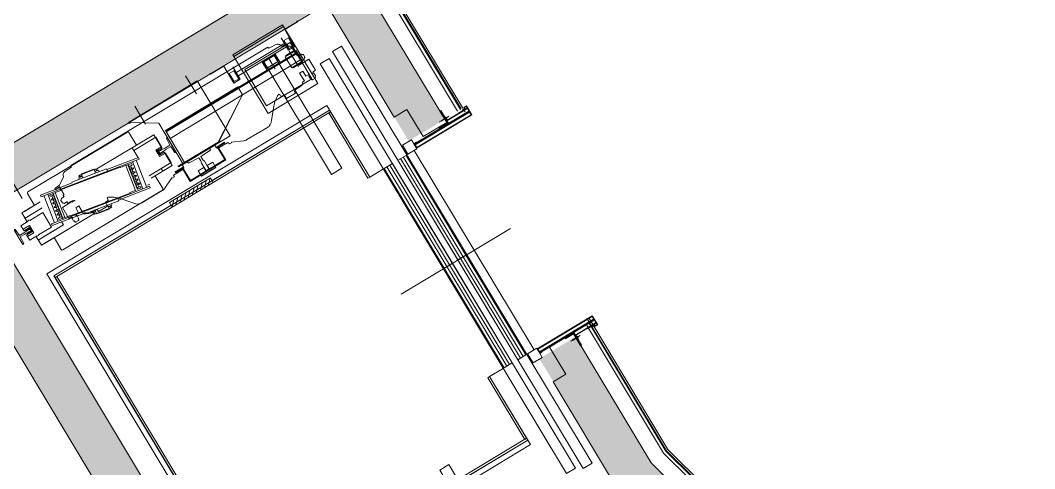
# Model space of a CAD drawing. Header units: centimetres. Extents: x 139057 to 200038, y 34824 to 80516.
# Drawn here: x 164799.2 to 165278.9, y 54831.3 to 55043.2 of the extents above; entities that cross this region are included whole.
import ezdxf

# ---------------------------------------------------------------- set-up
doc = ezdxf.new("R2010")
doc.units = ezdxf.units.CM
doc.header["$LTSCALE"] = 100
doc.linetypes.add('HIDDEN', pattern=[0.5, 0.25, -0.25])
doc.layers.get('0').update_dxf_attribs({"lineweight": 0})
for name, color, linetype, lineweight in [('410_STRUTTURE_001-AM_0', 7, 'Continuous', 0), ('437_RIVESTIMENTI_001-AM_0', 13, 'Continuous', 0), ('441_SERRAMENTI_001-AM_0', 1, 'Continuous', 0), ('448_RAMPE_SCALE_ASCENS_001-AM_0', 216, 'Continuous', 0)]:
    doc.layers.add(name, color=color, linetype=linetype, lineweight=lineweight)
doc.layers.add('_retini_strutture', color=7, linetype='Continuous')

# ---------------------------------------------------------------- blocks, each defined once
blk = doc.blocks.new('PitLadder')
at = {"ltscale": 0.25}
for p, q in [((0, 240), (5, 240)), ((5, 240), (5, 167)), ((5, 167), (98, 167)), ((92.5, 162), (47.5, 162)), ((47.5, 162), (47.5, 137)), ((92.5, 137), (92.5, 162)), ((98, 167), (98, 132)), ((98, 132), (29, 132)), ((47.5, 137), (92.5, 137)), ((60.5, -140), (60.5, 137)), ((79.5, -140), (79.5, 137)), ((98, -135), (29, -135)), ((47.5, -165), (47.5, -140)), ((47.5, -140), (92.5, -140)), ((92.5, -140), (92.5, -165)), ((98, -170), (98, -135)), ((5, -240), (5, -170)), ((5, -170), (98, -170)), ((92.5, -165), (47.5, -165)), ((0, -240), (5, -240))]:
    blk.add_line(p, q, dxfattribs=at)
blk = doc.blocks.new('AP1-2')
h = blk.add_hatch()
h.set_pattern_fill('ANSI31', color=256, scale=5, angle=15.3452, style=0)
h.set_pattern_definition([(150.34525, (14868789.758, 36739849.677), (7.854514, 13.795732), [])])
h.paths.add_polyline_path([(14863933.3, 36750443.5), (14863957.4, 36750450.1), (14863897.6, 36750668), (14863873.5, 36750661.4)])
for p, q in [((14863904.6, 36751353.1), (14863931.6, 36751360.5)), ((14863915.1, 36751314.5), (14863904.6, 36751353.1)), ((14863923.9, 36751358.4), (14863931.6, 36751360.5)), ((14863933.1, 36751324.6), (14863923.9, 36751358.4)), ((14863940.8, 36751326.8), (14863931.6, 36751360.5)), ((14863940.8, 36751326.8), (14863931.6, 36751360.5)), ((14863933.1, 36751354.9), (14863934.8, 36751355.4)), ((14863934.3, 36751355.2), (14863933.1, 36751354.9)), ((14863933.1, 36751324.6), (14863971.7, 36751335.2)), ((14863933.7, 36751352.8), (14863937.5, 36751353.9)), ((14863934.8, 36751355.4), (14863937.2, 36751354)), ((14863937.3, 36751353.8), (14863937.2, 36751354)), ((14863942.8, 36751334.6), (14863937.5, 36751353.9)), ((14863939, 36751333.5), (14863942.8, 36751334.6)), ((14863939.5, 36751331.6), (14863940.5, 36751332.6)), ((14863940.5, 36751332.6), (14863942.4, 36751333.1)), ((14863942.2, 36751327.4), (14863944.2, 36751333.1)), ((14863942.3, 36751333.6), (14863942.8, 36751333.7)), ((14863942.4, 36751333.1), (14863942.3, 36751333.6)), ((14863942.6, 36751334.5), (14863942.8, 36751333.7)), ((14863957.8, 36751336.8), (14863944.2, 36751333.1)), ((14863944.3, 36751333.1), (14863957.8, 36751336.8)), ((14863956.8, 36751359.1), (14863953, 36751358.1)), ((14863958.3, 36751338.8), (14863953, 36751358.1)), ((14863954.6, 36751360.8), (14863953.2, 36751358.3)), ((14863953.2, 36751358.2), (14863953.2, 36751358.3)), ((14863956.2, 36751361.3), (14863954.6, 36751360.8)), ((14863954.7, 36751366.9), (14863981.7, 36751374.3)), ((14863954.7, 36751366.9), (14863962.4, 36751369)), ((14863964, 36751333.1), (14863954.7, 36751366.9)), ((14863964, 36751333.1), (14863954.7, 36751366.9)), ((14863956.2, 36751361.3), (14863955, 36751360.9)), ((14863962.5, 36751333), (14863957.8, 36751336.8)), ((14863962.1, 36751339.9), (14863958.3, 36751338.8)), ((14863958.5, 36751338.9), (14863958.7, 36751338.1)), ((14863959.2, 36751338.2), (14863958.7, 36751338.1)), ((14863959.3, 36751337.8), (14863959.2, 36751338.2)), ((14863961.3, 36751338.3), (14863959.3, 36751337.8)), ((14863962.6, 36751337.9), (14863961.3, 36751338.3)), ((14863971.7, 36751335.2), (14863962.4, 36751369)), ((14863992.3, 36751335.7), (14863981.7, 36751374.3)), ((14864038.2, 36751353.7), (14863990.9, 36751340.7)), ((14864010.2, 36751346), (14863990.9, 36751340.7)), ((14863992.3, 36751335.7), (14863994.7, 36751336.4)), ((14863996.8, 36751328.6), (14863994.7, 36751336.4)), ((14864010.2, 36751346), (14864035.1, 36751255.1)), ((14864064.9, 36751256.3), (14864038.2, 36751353.7)), ((14864042, 36751339.7), (14864064.9, 36751256.3)), ((14863729.4, 36751318.7), (14861926.1, 36750823.9)), ((14863711.9, 36751288), (14861956.8, 36750806.4)), ((14864114.2, 36749822.2), (14863711.9, 36751288)), ((14864138.3, 36749828.8), (14863729.4, 36751318.7)), ((14863913.8, 36751319.5), (14863866.5, 36751306.6)), ((14863908.9, 36751152.3), (14863866.5, 36751306.6)), ((14863943, 36751027.9), (14863871, 36751290.4)), ((14863894.5, 36751314.2), (14863913.8, 36751319.5)), ((14863913.8, 36751319.5), (14863894.5, 36751314.2)), ((14863894.5, 36751314.2), (14863931.5, 36751179.2)), ((14863918.3, 36751227.5), (14863902.4, 36751285.3)), ((14863915.1, 36751314.5), (14863912.7, 36751313.9)), ((14863914.9, 36751306.1), (14863912.7, 36751313.9)), ((14863917.3, 36751306.8), (14863914.9, 36751306.1)), ((14863936.3, 36751237.4), (14863917.3, 36751306.8)), ((14864013.5, 36751258.5), (14863994.4, 36751328)), ((14864034, 36751259.2), (14864018.1, 36751317.1)), ((14864056.7, 36751286.2), (14864120.3, 36751303.6)), ((14864126.5, 36751300.1), (14864272, 36750769.7)), ((14863821.4, 36751221.6), (14863885, 36751239.1)), ((14863936.3, 36751237.4), (14864013.5, 36751258.5)), ((14864095.8, 36751246.3), (14864087.9, 36751245.5)), ((14864097, 36751148.5), (14864087.9, 36751245.5)), ((14864110.8, 36751087), (14864095.8, 36751246.3)), ((14863817.9, 36751215.5), (14863963.4, 36750685.1)), ((14863950.5, 36751232.7), (14863942.5, 36751231.9)), ((14863957.4, 36751072.6), (14863942.5, 36751231.9)), ((14863959.6, 36751135.6), (14863950.5, 36751232.7)), ((14863951.8, 36751218.7), (14864089.2, 36751231.6)), ((14864091, 36751211.7), (14863953.6, 36751198.8)), ((14863963.2, 36751193.7), (14863961.4, 36751191.5)), ((14863962.8, 36751176.1), (14863961.4, 36751191.5)), ((14863966.8, 36751194), (14863963.2, 36751193.7)), ((14863967.9, 36751193.4), (14863969.3, 36751189.5)), ((14863969.3, 36751189.5), (14863970.5, 36751176.8)), ((14863983.5, 36751194.8), (14863982.8, 36751190.7)), ((14863982.8, 36751190.7), (14863984, 36751178.1)), ((14863985.8, 36751195.8), (14863984.4, 36751195.7)), ((14863986.8, 36751195.2), (14863988.2, 36751191.2)), ((14863988.2, 36751191.2), (14863989.4, 36751178.6)), ((14864002.4, 36751196.6), (14864001.7, 36751192.5)), ((14864001.7, 36751192.5), (14864002.9, 36751179.8)), ((14864004.7, 36751197.6), (14864003.3, 36751197.4)), ((14864005.7, 36751196.9), (14864007.2, 36751193)), ((14864007.2, 36751193), (14864008.3, 36751180.3)), ((14864021.3, 36751198.4), (14864020.6, 36751194.3)), ((14864020.6, 36751194.3), (14864021.8, 36751181.6)), ((14864023.6, 36751199.3), (14864022.2, 36751199.2)), ((14864024.6, 36751198.7), (14864026.1, 36751194.8)), ((14864026.1, 36751194.8), (14864027.3, 36751182.1)), ((14864040.3, 36751200.2), (14864039.6, 36751196)), ((14864039.6, 36751196), (14864040.7, 36751183.4)), ((14864042.5, 36751201.1), (14864041.1, 36751201)), ((14864043.5, 36751200.5), (14864045, 36751196.5)), ((14864045, 36751196.5), (14864046.2, 36751183.9)), ((14864059.2, 36751201.9), (14864058.5, 36751197.8)), ((14864058.5, 36751197.8), (14864059.7, 36751185.1)), ((14864061.4, 36751202.9), (14864060.1, 36751202.8)), ((14864062.5, 36751202.2), (14864063.9, 36751198.3)), ((14864063.9, 36751198.3), (14864065.1, 36751185.6)), ((14864078.1, 36751203.7), (14864077.4, 36751199.6)), ((14864077.4, 36751199.6), (14864078.6, 36751186.9)), ((14864082.6, 36751204.9), (14864079, 36751204.5)), ((14864082.6, 36751204.9), (14864084.8, 36751203.1)), ((14864086.3, 36751187.6), (14864084.8, 36751203.1)), ((14863949.7, 36751184.2), (14863931.5, 36751179.2)), ((14864087.3, 36751187.7), (14863961.8, 36751176)), ((14863962.8, 36751165.6), (14863961.8, 36751176)), ((14864087.4, 36751186.4), (14863961.9, 36751174.7)), ((14863962.9, 36751164.3), (14863962.8, 36751165.6)), ((14864088.4, 36751176), (14863962.9, 36751164.3)), ((14863965.5, 36751136.2), (14863962.9, 36751164.3)), ((14864088.2, 36751177.3), (14864087.3, 36751187.7)), ((14864088.4, 36751176), (14864088.2, 36751177.3)), ((14864091, 36751147.9), (14864088.4, 36751176)), ((14864094, 36751148.2), (14864091, 36751147.9)), ((14864094, 36751148.2), (14864097, 36751148.5)), ((14864094, 36751148.2), (14864122, 36750848.5)), ((14864097, 36751148.5), (14864102.8, 36751086.2)), ((14864111.6, 36751149.5), (14864099.7, 36751148.4)), ((14863962.3, 36751135.5), (14863950.3, 36751134.4)), ((14863959.6, 36751135.6), (14863962.6, 36751135.9)), ((14863959.6, 36751135.6), (14863965.4, 36751073.4)), ((14863965.5, 36751136.2), (14863962.6, 36751135.9)), ((14863962.6, 36751135.9), (14863990.6, 36750836.2)), ((14863969.8, 36750897), (14863953.4, 36751072.3)), ((14863981.8, 36750898.1), (14863965.4, 36751073.4)), ((14864119.2, 36750911), (14864102.8, 36751086.2)), ((14864131.1, 36750912.1), (14864114.7, 36751087.3)), ((14864118.8, 36751049.6), (14864118, 36751052.7)), ((14864126.2, 36751050.3), (14864118.3, 36751049.5)), ((14864127.9, 36751032.8), (14864126.2, 36751050.3)), ((14864126.7, 36751045.8), (14864128.7, 36751046)), ((14864127.1, 36751041.3), (14864126.7, 36751045.8)), ((14864127.9, 36751032.8), (14864126.7, 36751045.8)), ((14864128.7, 36751046), (14864135.3, 36751046.6)), ((14864130, 36751033), (14864128.7, 36751046)), ((14864128.7, 36751046), (14864130, 36751033)), ((14863938.9, 36751013.1), (14863940.7, 36751015.3)), ((14863944.6, 36750952.4), (14863938.9, 36751013.1)), ((14863940.1, 36751025.7), (14863941.1, 36751015.4)), ((14863958.6, 36751017), (14863940.7, 36751015.3)), ((14863940.7, 36751015.3), (14863946.7, 36750950.6)), ((14863947.3, 36751029), (14863940.8, 36751028.4)), ((14863941.3, 36751023.2), (14863947.8, 36751023.8)), ((14863949.4, 36751029.2), (14863947.3, 36751029)), ((14863947.3, 36751029), (14863948.6, 36751016.1)), ((14863948.6, 36751016.1), (14863947.3, 36751029)), ((14863957, 36751034.4), (14863949, 36751033.7)), ((14863950.6, 36751016.3), (14863949, 36751033.7)), ((14863949.9, 36751024.7), (14863949.4, 36751029.2)), ((14863950.6, 36751016.3), (14863949.4, 36751029.2)), ((14864137.8, 36751033.8), (14864119.9, 36751032.1)), ((14864135.8, 36751041.4), (14864129.2, 36751040.8)), ((14864136.5, 36751044.1), (14864137.4, 36751033.7)), ((14864137.8, 36751033.8), (14864140, 36751032)), ((14864143.9, 36750969), (14864137.8, 36751033.8)), ((14864140, 36751032), (14864145.7, 36750971.2)), ((14863946.7, 36750950.6), (14863944.6, 36750952.4)), ((14863964.7, 36750952.3), (14863946.7, 36750950.6)), ((14863947.1, 36750950.6), (14863948.1, 36750940.3)), ((14863954.6, 36750951.3), (14863955.8, 36750938.3)), ((14863955.8, 36750938.3), (14863954.6, 36750951.3)), ((14863957.9, 36750938.5), (14863956.7, 36750951.5)), ((14863958.3, 36750934.1), (14863956.7, 36750951.5)), ((14864143.9, 36750969), (14864126, 36750967.4)), ((14864135.6, 36750950.7), (14864127.6, 36750949.9)), ((14864135.1, 36750955.1), (14864133.9, 36750968.1)), ((14864135.6, 36750950.7), (14864133.9, 36750968.1)), ((14864135.1, 36750955.1), (14864134.7, 36750959.7)), ((14864137.2, 36750955.3), (14864135.1, 36750955.1)), ((14864137.2, 36750955.3), (14864136, 36750968.3)), ((14864136, 36750968.3), (14864137.2, 36750955.3)), ((14864143.3, 36750961.2), (14864136.7, 36750960.6)), ((14864143.8, 36750955.9), (14864137.2, 36750955.3)), ((14864226.2, 36750653.5), (14864143.1, 36750956)), ((14864143.5, 36750969), (14864144.5, 36750958.6)), ((14864145.7, 36750971.2), (14864143.9, 36750969)), ((14863948.8, 36750943), (14863955.3, 36750943.6)), ((14863949.3, 36750937.7), (14863955.8, 36750938.3)), ((14863955.8, 36750938.3), (14863957.9, 36750938.5)), ((14863957.9, 36750938.5), (14863957.5, 36750943.1)), ((14863966.3, 36750934.9), (14863958.3, 36750934.1)), ((14864131.1, 36750912.1), (14864119.2, 36750911)), ((14864119.2, 36750911), (14864125, 36750848.8)), ((14864127.1, 36750911.7), (14864142.1, 36750752.4)), ((14863981.8, 36750898.1), (14863969.8, 36750897)), ((14863973.8, 36750897.4), (14863988.7, 36750738.1)), ((14863981.8, 36750898.1), (14863987.6, 36750835.9)), ((14861926.1, 36750823.9), (14862334.9, 36749333.9)), ((14861956.8, 36750806.4), (14862359.1, 36749340.6)), ((14863990.6, 36750836.2), (14863987.6, 36750835.9)), ((14863987.6, 36750835.9), (14863996.7, 36750738.8)), ((14863993.6, 36750836.5), (14863990.6, 36750836.2)), ((14863993.6, 36750836.5), (14863996.2, 36750808.3)), ((14863996.2, 36750808.3), (14864121.7, 36750820.1)), ((14863997.2, 36750797.9), (14864122.6, 36750809.7)), ((14863997.3, 36750796.6), (14864122.8, 36750808.4)), ((14864096.3, 36750793.1), (14864095.1, 36750805.8)), ((14864101.8, 36750793.6), (14864100.6, 36750806.3)), ((14864115.2, 36750794.9), (14864114.1, 36750807.6)), ((14864122, 36750848.5), (14864119, 36750848.2)), ((14864119, 36750848.2), (14864121.7, 36750820.1)), ((14864121.7, 36750820.1), (14864121.8, 36750818.8)), ((14864121.8, 36750818.8), (14864122.8, 36750808.4)), ((14864121.8, 36750808.3), (14864123.2, 36750792.9)), ((14864125, 36750848.8), (14864122, 36750848.5)), ((14864125, 36750848.8), (14864134.1, 36750751.7)), ((14863993.5, 36750772.7), (14864130.9, 36750785.5)), ((14864132.8, 36750765.6), (14863995.4, 36750752.8)), ((14863998.3, 36750796.7), (14863999.7, 36750781.3)), ((14864001.9, 36750779.5), (14863999.7, 36750781.3)), ((14864005.6, 36750779.8), (14864001.9, 36750779.5)), ((14864007.2, 36750784.8), (14864006, 36750797.5)), ((14864006.5, 36750780.7), (14864007.2, 36750784.8)), ((14864020.7, 36750775.2), (14864016.6, 36750790.2)), ((14864020.7, 36750786.1), (14864019.5, 36750798.7)), ((14864022.1, 36750782.1), (14864020.7, 36750786.1)), ((14864024.5, 36750781.6), (14864023.1, 36750781.5)), ((14864026.1, 36750786.6), (14864024.9, 36750799.2)), ((14864025.4, 36750782.4), (14864026.1, 36750786.6)), ((14864038.7, 36750789.6), (14864036.6, 36750789)), ((14864039.6, 36750787.8), (14864038.4, 36750800.5)), ((14864041, 36750783.9), (14864039.6, 36750787.8)), ((14864043.4, 36750783.4), (14864042.1, 36750783.3)), ((14864045, 36750788.3), (14864043.8, 36750801)), ((14864044.3, 36750784.2), (14864045, 36750788.3)), ((14864051.5, 36750794.2), (14864055.7, 36750793.1)), ((14864058.5, 36750789.6), (14864057.3, 36750802.3)), ((14864060, 36750785.7), (14864058.5, 36750789.6)), ((14864062.3, 36750785.2), (14864061, 36750785)), ((14864063.9, 36750790.1), (14864062.8, 36750802.8)), ((14864063.2, 36750786), (14864063.9, 36750790.1)), ((14864077.4, 36750791.4), (14864076.2, 36750804)), ((14864078.9, 36750787.4), (14864077.4, 36750791.4)), ((14864081.3, 36750786.9), (14864079.9, 36750786.8)), ((14864082.9, 36750791.9), (14864081.7, 36750804.5)), ((14864082.2, 36750787.7), (14864082.9, 36750791.9)), ((14864097.8, 36750789.2), (14864096.3, 36750793.1)), ((14864100.2, 36750788.7), (14864098.8, 36750788.6)), ((14864101.1, 36750789.5), (14864101.8, 36750793.6)), ((14864116.7, 36750791), (14864115.2, 36750794.9)), ((14864121.4, 36750790.7), (14864117.7, 36750790.3)), ((14864121.4, 36750790.7), (14864123.2, 36750792.9)), ((14864194.4, 36750769.2), (14864144.5, 36750755.5)), ((14864144.5, 36750755), (14864180.1, 36750764.7)), ((14864180.1, 36750764.7), (14864212.2, 36750647.6)), ((14864201, 36750745.1), (14864268.5, 36750763.6)), ((14863988.7, 36750738.1), (14863996.7, 36750738.8)), ((14864004.7, 36750747), (14864004.8, 36750745.7)), ((14864004.8, 36750745.7), (14864005.8, 36750735.3)), ((14864031.6, 36750720.2), (14864062.2, 36750608.5)), ((14864077.2, 36750610.5), (14864045.1, 36750727.7)), ((14864134.1, 36750751.7), (14864142.1, 36750752.4)), ((14864006.9, 36750626.5), (14863969.2, 36750670.8)), ((14863969.6, 36750681.6), (14864037.1, 36750700.1)), ((14864062.8, 36750663.1), (14864048.3, 36750659.1)), ((14864051.8, 36750703.3), (14864056.7, 36750685.5)), ((14864136.4, 36750659.4), (14864153.3, 36750664.1)), ((14864161.6, 36750633.7), (14864153.3, 36750664.1)), ((14864004.2, 36750625.2), (14864007.4, 36750613.6)), ((14864006.9, 36750626.5), (14864004.5, 36750625.8)), ((14864008, 36750613.3), (14864015.2, 36750615.3)), ((14864012.4, 36750625.4), (14864012.4, 36750625.4)), ((14864014.6, 36750617.7), (14864014.6, 36750617.7)), ((14864015.2, 36750615.3), (14864015.8, 36750613.4)), ((14864015.8, 36750613.4), (14864016.5, 36750613.5)), ((14864062.2, 36750608.5), (14864132.2, 36750627.7)), ((14864127.9, 36750624.4), (14864077.2, 36750610.5)), ((14864136.4, 36750659.4), (14864119.5, 36750654.8)), ((14864127.9, 36750624.4), (14864119.5, 36750654.8)), ((14864125.7, 36750651.3), (14864149.8, 36750657.9)), ((14864132.2, 36750627.7), (14864125.7, 36750651.3)), ((14864126.7, 36750647.4), (14864128.7, 36750646.9)), ((14864127.3, 36750645.2), (14864131.7, 36750646.4)), ((14864127.9, 36750651.9), (14864132.1, 36750648.4)), ((14864128.7, 36750646.9), (14864130.6, 36750647.4)), ((14864130.6, 36750647.4), (14864130.7, 36750647)), ((14864130.7, 36750647), (14864131.2, 36750647.1)), ((14864131.4, 36750646.3), (14864131.2, 36750647.1)), ((14864131.6, 36750629.8), (14864135.9, 36750631)), ((14864131.7, 36750646.4), (14864135.9, 36750631)), ((14864132.1, 36750648.4), (14864145.7, 36750652.1)), ((14864145.7, 36750652.1), (14864132.2, 36750648.4)), ((14864132.2, 36750627.7), (14864134.3, 36750628.3)), ((14864132.6, 36750627.8), (14864133.8, 36750628.1)), ((14864134.3, 36750628.3), (14864135.7, 36750630.7)), ((14864135.7, 36750630.9), (14864135.7, 36750630.7)), ((14864147.6, 36750657.3), (14864145.7, 36750652.1)), ((14864151.4, 36750651.8), (14864147.1, 36750650.6)), ((14864147.6, 36750651.6), (14864147.1, 36750651.5)), ((14864147.3, 36750650.7), (14864147.1, 36750651.5)), ((14864147.1, 36750650.6), (14864151.3, 36750635.2)), ((14864149.4, 36750652.6), (14864147.5, 36750652.1)), ((14864147.5, 36750652.1), (14864147.6, 36750651.6)), ((14864150.8, 36750654), (14864149.4, 36750652.6)), ((14864156.3, 36750634.3), (14864149.8, 36750657.9)), ((14864155.7, 36750636.4), (14864151.3, 36750635.2)), ((14864151.6, 36750635.3), (14864151.6, 36750635.1)), ((14864154.1, 36750633.7), (14864151.6, 36750635.1)), ((14864156.3, 36750634.3), (14864154.1, 36750633.7)), ((14864154.6, 36750633.8), (14864155.8, 36750634.1)), ((14864156.3, 36750634.3), (14864226.2, 36750653.5)), ((14864161.6, 36750633.7), (14864212.2, 36750647.6)), ((14864030.3, 36750566.2), (14864019.5, 36750605.9)), ((14864029.8, 36750568.2), (14864030.3, 36750566.2)), ((14864051.7, 36750582.8), (14864047.8, 36750581.7)), ((14864047.8, 36750581.7), (14864106, 36750369.5)), ((14864051.7, 36750582.8), (14864109.9, 36750370.6)), ((14864042.6, 36750559.2), (14864053.2, 36750562.1)), ((14864100.7, 36750389.1), (14864053.2, 36750562.1)), ((14864083.6, 36750372), (14864083.1, 36750373.9)), ((14864083.1, 36750373.9), (14864094, 36750334.3)), ((14864090.1, 36750386.2), (14864100.7, 36750389.1)), ((14864094.6, 36750326), (14864095.3, 36750326.2)), ((14864095.1, 36750324), (14864094.6, 36750326)), ((14864106, 36750369.5), (14864109.9, 36750370.6)), ((14864093.7, 36750310.2), (14864083.9, 36750252.9)), ((14864090.7, 36750309.9), (14864087.6, 36750321.4)), ((14864087.9, 36750322.1), (14864095.1, 36750324)), ((14864093.7, 36750310.2), (14864091.3, 36750309.5)), ((14863344.7, 36749149.6), (14863185.3, 36749730.7)), ((14862761.4, 36749196.9), (14863822.2, 36749488))]:
    blk.add_line(p, q)
at = {"ltscale": 0.25}
for p, q in [((14863953.2, 36751146.6), (14864012, 36751162.7)), ((14863956.5, 36751134.3), (14863953.2, 36751146.6)), ((14864012, 36751162.7), (14864026, 36751111.6)), ((14864027.6, 36751147.2), (14864029.1, 36751148.7)), ((14864030.9, 36751135), (14864027.6, 36751147.2)), ((14864029.1, 36751148.7), (14864029.6, 36751153)), ((14864029.6, 36751153), (14864031.9, 36751153.6)), ((14864031.4, 36751155.6), (14864032.2, 36751157)), ((14864031.9, 36751153.6), (14864031.4, 36751155.6)), ((14864032.2, 36751157), (14864045.3, 36751160.6)), ((14864045.3, 36751160.6), (14864046.8, 36751159.8)), ((14864046.8, 36751159.8), (14864047.3, 36751157.8)), ((14864047.3, 36751157.8), (14864048.9, 36751158.3)), ((14864048.9, 36751158.3), (14864052.2, 36751155.1)), ((14864052.2, 36751155.1), (14864054.3, 36751154.5)), ((14864054.3, 36751154.5), (14864057.7, 36751142.3)), ((14864056.2, 36751140.8), (14864065.8, 36751143.4)), ((14864057.7, 36751142.3), (14864056.2, 36751140.8)), ((14864065.8, 36751143.4), (14864066.4, 36751143.1)), ((14864066.4, 36751143.1), (14864067.7, 36751138.3)), ((14864109.7, 36751149.3), (14864067.4, 36751137.7)), ((14864100.9, 36751171.5), (14864107.2, 36751173.3)), ((14864109.7, 36751149.3), (14864100.9, 36751171.5)), ((14864117.4, 36751147.6), (14864107.2, 36751173.3)), ((14864149.5, 36751118.3), (14864117.4, 36751147.6)), ((14863928.3, 36751119.1), (14863931.8, 36751106.4)), ((14863935.3, 36751125.4), (14863931.2, 36751124.2)), ((14863935.7, 36751128.6), (14863949.5, 36751132.3)), ((14863941.1, 36751104.6), (14863936.9, 36751103.5)), ((14863943, 36751102.1), (14863956.7, 36751105.8)), ((14863954.8, 36751129.3), (14863951.8, 36751128.4)), ((14863954.8, 36751133.8), (14863956.5, 36751134.3)), ((14863959.7, 36751111.2), (14863956.7, 36751110.3)), ((14863962, 36751107.3), (14863963.8, 36751107.8)), ((14863967.2, 36751095.5), (14863963.8, 36751107.8)), ((14863993, 36751102.6), (14863967.2, 36751095.5)), ((14863993, 36751102.6), (14863997.7, 36751085.4)), ((14864026, 36751111.6), (14864022.6, 36751110.7)), ((14864022.6, 36751110.7), (14864026.6, 36751096.3)), ((14864023.4, 36751131.8), (14864023, 36751131.2)), ((14864023, 36751131.2), (14864024.3, 36751126.4)), ((14864033, 36751134.4), (14864023.4, 36751131.8)), ((14864024.3, 36751126.4), (14864025, 36751126)), ((14864025, 36751126), (14864025.6, 36751126.2)), ((14864025.6, 36751126.2), (14864025.5, 36751126.2)), ((14864028.2, 36751116.5), (14864025.6, 36751126.2)), ((14864027, 36751116.2), (14864028.2, 36751116.5)), ((14864027, 36751116.2), (14864029, 36751108.1)), ((14864028.2, 36751116.5), (14864028.2, 36751116.5)), ((14864033, 36751134.4), (14864030.9, 36751135)), ((14864067.7, 36751138.3), (14864067.4, 36751137.7)), ((14864182.4, 36751073.8), (14864172.8, 36751104.7)), ((14864182.4, 36751073.8), (14864172.8, 36751104.7)), ((14863956.3, 36751074), (14863997.7, 36751085.4)), ((14863956.3, 36751074), (14863958.3, 36751066.6)), ((14864183.8, 36751074.2), (14864182.4, 36751073.8)), ((14864183.8, 36751074.2), (14864182.4, 36751073.8)), ((14864185.3, 36751069), (14864183.8, 36751074.2)), ((14864185.3, 36751069), (14864191.5, 36751070.7)), ((14864479.2, 36750022.4), (14864191.5, 36751070.7)), ((14863946.8, 36751003.5), (14863958.6, 36751006.8)), ((14863960.1, 36750955.3), (14863946.8, 36751003.5)), ((14863958.6, 36751012.4), (14863951.1, 36751043.9)), ((14863957.2, 36751012), (14863958.6, 36751012.4)), ((14863958.6, 36751006.8), (14863957.2, 36751012)), ((14863960.1, 36750955.3), (14863980.3, 36750960.3)), ((14863984.6, 36750944.6), (14863980.3, 36750960.3)), ((14863996.3, 36750947.3), (14863985.2, 36750944.3)), ((14863997.1, 36750944.4), (14863996.3, 36750947.3)), ((14863999.9, 36750945.2), (14863997.1, 36750944.4)), ((14863999.9, 36750945.2), (14864000.5, 36750943.3)), ((14863978.2, 36750887.6), (14863940.2, 36750831.7)), ((14863961.2, 36750686.1), (14863931.4, 36750794.4)), ((14864084.8, 36750235.6), (14864114.5, 36750127.2)), ((14864202.3, 36750071), (14864141, 36750099.6)), ((14864221.3, 36750003.5), (14864241.1, 36750009.5)), ((14864234.5, 36749955.3), (14864221.3, 36750003.5)), ((14864241.1, 36750009.5), (14864236.8, 36750025.2)), ((14864237.2, 36750025.8), (14864248.3, 36750028.8)), ((14864247.5, 36750031.7), (14864250.4, 36750032.5)), ((14864247.5, 36750031.7), (14864248.3, 36750028.8)), ((14864250.4, 36750032.5), (14864249.9, 36750034.4)), ((14864472.9, 36750020.7), (14864479.2, 36750022.4)), ((14864472.9, 36750020.7), (14864474.4, 36750015.5)), ((14864474.4, 36750015.5), (14864473, 36750015.1)), ((14864474.4, 36750015.5), (14864473, 36750015.1)), ((14864473, 36750015.1), (14864480.4, 36749983.6)), ((14864473, 36750015.1), (14864480.4, 36749983.6)), ((14864234.5, 36749955.3), (14864246.3, 36749958.5)), ((14864246.3, 36749958.5), (14864247.7, 36749953.3)), ((14864247.7, 36749953.3), (14864249.1, 36749953.7)), ((14864249.1, 36749953.7), (14864258.8, 36749922.7)), ((14864470.7, 36749932.5), (14864464.5, 36749954.9)), ((14864472, 36749962.2), (14864465.8, 36749958.2)), ((14864465.8, 36749958.1), (14864465.8, 36749958.1)), ((14864278.6, 36749899.5), (14864276.5, 36749906.9)), ((14864278.6, 36749899.5), (14864320, 36749910.9)), ((14864324.8, 36749893.7), (14864298.9, 36749886.6)), ((14864321.1, 36749906.9), (14864320, 36749910.9)), ((14864324.8, 36749893.7), (14864320, 36749910.9)), ((14864359.8, 36749903.3), (14864357.8, 36749902.7)), ((14864371.8, 36749851.6), (14864357.8, 36749902.7)), ((14864360.9, 36749899.3), (14864359.8, 36749903.3)), ((14864362.1, 36749899.6), (14864360.9, 36749899.3)), ((14864362.1, 36749899.6), (14864364.7, 36749890)), ((14864398.6, 36749893), (14864407.9, 36749895.6)), ((14864448.1, 36749912.8), (14864406.6, 36749901.5)), ((14864407.2, 36749901.1), (14864406.6, 36749901.5)), ((14864408.6, 36749896.3), (14864407.2, 36749901.1)), ((14864408.2, 36749895.7), (14864408.6, 36749896.3)), ((14864458.6, 36749931.3), (14864455, 36749919.6)), ((14864470.7, 36749932.5), (14864461, 36749929.9)), ((14864470.7, 36749932.5), (14864461, 36749929.9)), ((14864274, 36749859.1), (14864277.5, 36749846.4)), ((14864281.1, 36749865.4), (14864277, 36749864.3)), ((14864281.5, 36749868.6), (14864295.2, 36749872.4)), ((14864288.7, 36749842.1), (14864302.5, 36749845.9)), ((14864300.5, 36749869.3), (14864297.5, 36749868.5)), ((14864298.9, 36749886.6), (14864302.3, 36749874.3)), ((14864300.5, 36749873.8), (14864302.3, 36749874.3)), ((14864305.5, 36749851.2), (14864302.5, 36749850.4)), ((14864307.8, 36749847.3), (14864309.6, 36749847.8)), ((14864309.6, 36749847.8), (14864313, 36749835.5)), ((14864313, 36749835.5), (14864371.8, 36749851.6)), ((14864363.8, 36749889.2), (14864364.2, 36749889.8)), ((14864365.2, 36749884.4), (14864363.8, 36749889.2)), ((14864364.7, 36749890), (14864364.2, 36749889.8)), ((14864365.8, 36749884), (14864365.2, 36749884.4)), ((14864375.4, 36749886.7), (14864365.8, 36749884)), ((14864375.4, 36749886.7), (14864373.9, 36749885.2)), ((14864375.4, 36749886.7), (14864373.9, 36749885.2)), ((14864375.4, 36749886.7), (14864373.9, 36749885.2)), ((14864375.4, 36749886.7), (14864373.9, 36749885.2)), ((14864375.4, 36749886.7), (14864373.9, 36749885.2)), ((14864375.4, 36749886.7), (14864373.9, 36749885.2)), ((14864375.4, 36749886.7), (14864373.9, 36749885.2)), ((14864373.9, 36749885.2), (14864377.3, 36749872.9)), ((14864373.9, 36749885.2), (14864377.3, 36749872.9)), ((14864373.9, 36749885.2), (14864377.3, 36749872.9)), ((14864373.9, 36749885.2), (14864377.3, 36749872.9)), ((14864373.9, 36749885.2), (14864377.3, 36749872.9)), ((14864373.9, 36749885.2), (14864377.3, 36749872.9)), ((14864373.9, 36749885.2), (14864377.3, 36749872.9)), ((14864377.3, 36749872.9), (14864379.3, 36749872.4)), ((14864377.3, 36749872.9), (14864379.3, 36749872.4)), ((14864377.3, 36749872.9), (14864379.3, 36749872.4)), ((14864377.3, 36749872.9), (14864379.3, 36749872.4)), ((14864377.3, 36749872.9), (14864379.3, 36749872.4)), ((14864377.3, 36749872.9), (14864379.3, 36749872.4)), ((14864377.3, 36749872.9), (14864379.3, 36749872.4)), ((14864379.3, 36749872.4), (14864381.9, 36749869)), ((14864379.3, 36749872.4), (14864381.9, 36749869)), ((14864379.3, 36749872.4), (14864381.9, 36749869)), ((14864379.3, 36749872.4), (14864381.9, 36749869)), ((14864379.3, 36749872.4), (14864381.9, 36749869)), ((14864379.3, 36749872.4), (14864381.9, 36749869)), ((14864379.3, 36749872.4), (14864381.9, 36749869)), ((14864381.9, 36749869), (14864384.2, 36749869.6)), ((14864381.9, 36749869), (14864384.2, 36749869.6)), ((14864381.9, 36749869), (14864384.2, 36749869.6)), ((14864381.9, 36749869), (14864384.2, 36749869.6)), ((14864381.9, 36749869), (14864384.2, 36749869.6)), ((14864381.9, 36749869), (14864384.2, 36749869.6)), ((14864381.9, 36749869), (14864384.2, 36749869.6)), ((14864384.2, 36749869.6), (14864384.8, 36749867.7)), ((14864384.2, 36749869.6), (14864384.8, 36749867.7)), ((14864384.2, 36749869.6), (14864384.8, 36749867.7)), ((14864384.2, 36749869.6), (14864384.8, 36749867.7)), ((14864384.2, 36749869.6), (14864384.8, 36749867.7)), ((14864384.2, 36749869.6), (14864384.8, 36749867.7)), ((14864384.8, 36749867.7), (14864386.3, 36749866.8)), ((14864384.8, 36749867.7), (14864386.3, 36749866.8)), ((14864384.8, 36749867.7), (14864386.3, 36749866.8)), ((14864384.8, 36749867.7), (14864386.3, 36749866.8)), ((14864384.8, 36749867.7), (14864386.3, 36749866.8)), ((14864384.8, 36749867.7), (14864386.3, 36749866.8)), ((14864386.3, 36749866.8), (14864399.4, 36749870.4)), ((14864386.3, 36749866.8), (14864399.4, 36749870.4)), ((14864386.3, 36749866.8), (14864399.4, 36749870.4)), ((14864386.3, 36749866.8), (14864399.4, 36749870.4)), ((14864386.3, 36749866.8), (14864399.4, 36749870.4)), ((14864386.3, 36749866.8), (14864388.4, 36749867.4)), ((14864400.6, 36749892.5), (14864398.6, 36749893)), ((14864400.6, 36749892.5), (14864398.6, 36749893)), ((14864400.6, 36749892.5), (14864398.6, 36749893)), ((14864400.6, 36749892.5), (14864398.6, 36749893)), ((14864400.6, 36749892.5), (14864398.6, 36749893)), ((14864399.4, 36749870.4), (14864400.2, 36749871.9)), ((14864399.4, 36749870.4), (14864400.2, 36749871.9)), ((14864399.4, 36749870.4), (14864400.2, 36749871.9)), ((14864399.4, 36749870.4), (14864400.2, 36749871.9)), ((14864399.4, 36749870.4), (14864400.2, 36749871.9)), ((14864399.7, 36749873.9), (14864401.2, 36749874.3)), ((14864399.7, 36749873.9), (14864401.2, 36749874.3)), ((14864399.7, 36749873.9), (14864401.2, 36749874.3)), ((14864399.7, 36749873.9), (14864401.2, 36749874.3)), ((14864399.7, 36749873.9), (14864401.2, 36749874.3)), ((14864400.2, 36749871.9), (14864399.7, 36749873.9)), ((14864400.2, 36749871.9), (14864399.7, 36749873.9)), ((14864400.2, 36749871.9), (14864399.7, 36749873.9)), ((14864400.2, 36749871.9), (14864399.7, 36749873.9)), ((14864400.2, 36749871.9), (14864399.7, 36749873.9)), ((14864404, 36749880.3), (14864400.6, 36749892.5)), ((14864404, 36749880.3), (14864400.6, 36749892.5)), ((14864404, 36749880.3), (14864400.6, 36749892.5)), ((14864404, 36749880.3), (14864400.6, 36749892.5)), ((14864404, 36749880.3), (14864400.6, 36749892.5)), ((14864401.2, 36749874.3), (14864402.5, 36749878.8)), ((14864401.2, 36749874.3), (14864402.5, 36749878.8)), ((14864401.2, 36749874.3), (14864402.5, 36749878.8)), ((14864401.2, 36749874.3), (14864402.5, 36749878.8)), ((14864401.2, 36749874.3), (14864402.5, 36749878.8)), ((14864402.5, 36749878.8), (14864404, 36749880.3)), ((14864402.5, 36749878.8), (14864404, 36749880.3)), ((14864402.5, 36749878.8), (14864404, 36749880.3)), ((14864402.5, 36749878.8), (14864404, 36749880.3)), ((14864402.5, 36749878.8), (14864404, 36749880.3)), ((14864286.8, 36749844.6), (14864282.7, 36749843.5))]:
    blk.add_line(p, q, dxfattribs=at)
at = {"ltscale": 15}
for p, q in [((14864060.9, 36750549), (14864230.7, 36750595.6)), ((14864188.2, 36750583.9), (14864226.8, 36750594.5)), ((14864230.7, 36750595.6), (14864336.5, 36750209.8)), ((14864106, 36750369.5), (14864294.1, 36750198.2)), ((14864109.9, 36750370.6), (14864294.1, 36750198.2)), ((14864336.5, 36750209.8), (14864294.1, 36750198.2)), ((14864294.1, 36750198.2), (14864378.8, 36749889.6)), ((14864332.7, 36750208.8), (14864417.3, 36749900.2)), ((14864364.2, 36749942.7), (14864355.2, 36749940.2)), ((14864402.8, 36749953.2), (14864412.4, 36749955.9)), ((14864378.8, 36749889.6), (14864417.3, 36749900.2))]:
    blk.add_line(p, q, dxfattribs=at)
at = {"ltscale": 2}
for p, q in [((14864294.1, 36750198.2), (14864188.2, 36750583.9)), ((14864222.9, 36750593.5), (14864413.5, 36749899.1)), ((14864226.8, 36750594.5), (14864332.7, 36750208.8)), ((14864374.8, 36750055.2), (14864418.2, 36750067.1)), ((14864384.9, 36750052.3), (14864419.6, 36750061.8)), ((14864400.9, 36749994), (14864384.9, 36750052.3)), ((14864437.1, 36749998.2), (14864418.2, 36750067.1)), ((14864393.7, 36749986.3), (14864437.1, 36749998.2)), ((14864400.9, 36749994), (14864435.7, 36750003.5))]:
    blk.add_line(p, q, dxfattribs=at)
at = {"ltscale": 1.5}
for p, q in [((14864371.5, 36750017.2), (14864431.8, 36750033.8)), ((14864355.1, 36749940.1), (14864412.6, 36749955.9)), ((14864364.7, 36749942.8), (14864355.1, 36749940.1)), ((14864364.2, 36749942.7), (14864355.1, 36749940.2)), ((14864402.9, 36749953.3), (14864412.6, 36749955.9)), ((14864412.6, 36749955.9), (14864428.5, 36749898.1)), ((14864413.9, 36749951.1), (14864417.8, 36749952.2)), ((14864417.8, 36749952.2), (14864431, 36749903.9)), ((14864351.7, 36749908.1), (14864433.3, 36749930.5)), ((14864356.4, 36749935.3), (14864352.5, 36749934.3)), ((14864352.5, 36749934.3), (14864365.8, 36749886)), ((14864355.1, 36749940.1), (14864370.9, 36749882.3)), ((14864370.9, 36749882.3), (14864428.5, 36749898.1)), ((14864427.1, 36749902.9), (14864431, 36749903.9)), ((14864369.6, 36749887.1), (14864365.8, 36749886))]:
    blk.add_line(p, q, dxfattribs=at)
for points in [[(14863893.2, 36751389.8), (14863897.2, 36751384.7), (14863931.5, 36751391.9), (14863938, 36751368.1), (14863940.4, 36751358.4), (14863946.7, 36751333.8), (14863955.4, 36751336.1), (14863948.6, 36751360.6), (14863945.3, 36751370.1), (14863938.7, 36751393.8), (14863971.9, 36751405.2), (14863972.7, 36751411.7)], [(14864200.3, 36751360.1), (14864103.8, 36751333.6)], [(14861969.1, 36750799.4), (14863704.9, 36751275.7), (14863702.3, 36751285.4), (14861966.5, 36750809)], [(14863873.5, 36750661.4), (14863883.1, 36750664.1), (14863711.9, 36751288), (14863702.3, 36751285.4)], [(14864076.9, 36750475.6), (14864054.7, 36750556.6), (14864271.7, 36750616.2), (14864311.5, 36750743.2), (14864309.1, 36750751.9), (14864314.9, 36750753.5), (14864415.4, 36750387.1), (14864123.2, 36750306.9)], [(14863897.6, 36750668), (14863873.5, 36750661.4), (14863933.3, 36750443.5), (14863957.4, 36750450.1)], [(14864283.9, 36750677.6), (14864380.3, 36750704.1)], [(14864196.8, 36750595.4), (14864192.8, 36750600.5), (14864158.4, 36750593.3), (14864151.9, 36750617.1), (14864149.5, 36750626.8), (14864143.3, 36750651.5), (14864134.6, 36750649.1), (14864141.3, 36750624.6), (14864144.7, 36750615.1), (14864151.2, 36750591.4), (14864118, 36750580), (14864117.2, 36750573.5)], [(14864097.5, 36750340.2), (14864087.7, 36750375.9), (14864019.2, 36750357.1), (14863966.8, 36750548.1), (14864035.3, 36750566.9), (14864025.5, 36750602.5), (14864029.4, 36750603.6), (14864040.2, 36750564.1), (14863971.7, 36750545.3), (14864022, 36750362), (14864090.5, 36750380.8), (14864101.3, 36750341.3)], [(14864060.4, 36750535.9), (14864052.4, 36750531.1), (14864064, 36750477.3), (14864046.7, 36750472.5), (14864036.2, 36750472.8), (14863995.7, 36750461.6), (14864000, 36750446.2), (14864040.5, 36750457.3), (14864049.3, 36750462.9), (14864066.7, 36750467.6), (14864084.1, 36750415.4), (14864093.5, 36750415.4)], [(14864005.1, 36750497.4), (14863976.6, 36750489.6), (14863997.8, 36750412.4), (14864026.3, 36750420.2), (14864018.2, 36750449.7), (14863998.9, 36750444.4), (14863993.9, 36750462.7), (14864013.2, 36750468)], [(14864104.5, 36749819.5), (14864114.2, 36749822.2), (14863943, 36750446.1), (14863933.3, 36750443.5)], [(14864357.9, 36750407.6), (14864454.4, 36750434)], [(14864176.2, 36750106.2), (14864489.6, 36750192.2), (14864562.4, 36749927), (14864249, 36749841)], [(14864213.3, 36750103.4), (14864406.1, 36750156.4), (14864472.3, 36749915.3), (14864279.4, 36749862.4)], [(14863834.3, 36749839.7), (14863818.9, 36749895.7), (14864417.1, 36750059.8), (14864432.4, 36750003.9)], [(14864432.4, 36750003.9), (14864417.1, 36750059.8), (14864385.3, 36750051.1), (14864400.6, 36749995.2)], [(14862359.1, 36749340.6), (14862368.7, 36749343.2), (14862197.5, 36749967.1), (14862187.8, 36749964.5)], [(14864349.8, 36749757.2), (14864336.5, 36749805.4), (14862157.1, 36749207.4), (14862170.3, 36749159.1)], [(14863757.4, 36749724.3), (14864104.5, 36749819.5), (14864101.9, 36749829.2), (14863754.7, 36749733.9)], [(14864390.2, 36749685.4), (14864377, 36749733.6), (14862159, 36749124.9), (14862172.2, 36749076.7)], [(14863790.4, 36749603.7), (14863778.5, 36749647.1), (14863248.1, 36749501.6), (14863260, 36749458.2)], [(14863810.3, 36749531.4), (14863798.4, 36749574.8), (14863268, 36749429.3), (14863279.9, 36749385.9)], [(14863812.9, 36749521.8), (14863861.2, 36749535), (14863874.4, 36749486.8), (14863826.2, 36749473.5)], [(14863260, 36749458.2), (14863248.1, 36749501.6), (14862717.7, 36749356), (14862729.7, 36749312.6)], [(14862368.7, 36749343.2), (14862696.6, 36749433.2), (14862693.9, 36749442.8), (14862366.1, 36749352.8)], [(14863279.9, 36749385.9), (14863268, 36749429.3), (14862737.6, 36749283.7), (14862749.5, 36749240.3)], [(14862752.1, 36749230.7), (14862703.9, 36749217.4), (14862717.2, 36749169.2), (14862765.4, 36749182.4)]]:
    blk.add_lwpolyline(points, close=True)
for points in [[(14864480, 36750189.6), (14864552.8, 36749924.4)], [(14864138.3, 36749828.8), (14863757.4, 36749724.3), (14863777.2, 36749651.9)], [(14863252.1, 36749487.1), (14863782.5, 36749632.7)], [(14863256.1, 36749472.6), (14863786.5, 36749618.2)], [(14863272, 36749414.8), (14863802.3, 36749560.3)], [(14863275.9, 36749400.3), (14863806.3, 36749545.9)], [(14862721.7, 36749341.6), (14863252.1, 36749487.1)], [(14862725.7, 36749327.1), (14863256.1, 36749472.6)], [(14862334.9, 36749333.9), (14862696.6, 36749433.2), (14862716.4, 36749360.9)], [(14862741.6, 36749269.2), (14863272, 36749414.8)], [(14862745.5, 36749254.8), (14863275.9, 36749400.3)]]:
    blk.add_lwpolyline(points)
at = {"ltscale": 0.25}
blk.add_lwpolyline([(14862335.1, 36749779.5), (14862348.2, 36749731.6), (14862199.7, 36749690.9), (14862198.3, 36749696.2), (14862163.6, 36749686.7), (14862160.6, 36749697.3), (14862154.3, 36749695.5), (14862149.5, 36749712.9), (14862155.9, 36749714.6), (14862153, 36749725.2), (14862187.7, 36749734.8), (14862186.6, 36749738.8), (14862335.1, 36749779.5)], dxfattribs=at)
for centre, radius, start, end in [((14863960.7, 36751336.6), 4, 296.1522, 319.5741), ((14863941.9, 36751331.4), 4, 251.1164, 274.5383), ((14863940.8, 36751329.6), 2, 263.3209, 278.5679), ((14864121.7, 36751298.8), 5, 15.3452, 105.3452), ((14863822.7, 36751216.8), 5, 105.3452, 195.3452), ((14863966.9, 36751193), 1, 20.3452, 95.3452), ((14863975.9, 36751191.9), 7, 200.143, 350.5475), ((14863984.5, 36751194.7), 1, 95.3452, 170.3452), ((14863985.8, 36751194.8), 1, 20.3452, 95.3452), ((14863994.8, 36751193.6), 7, 200.143, 350.5475), ((14864003.4, 36751196.4), 1, 95.3452, 170.3452), ((14864004.8, 36751196.6), 1, 20.3452, 95.3452), ((14864013.7, 36751195.4), 7, 200.143, 350.5475), ((14864022.3, 36751198.2), 1, 95.3452, 170.3452), ((14864023.7, 36751198.3), 1, 20.3452, 95.3452), ((14864032.6, 36751197.2), 7, 200.143, 350.5475), ((14864041.2, 36751200), 1, 95.3452, 170.3452), ((14864042.6, 36751200.1), 1, 20.3452, 95.3452), ((14864051.6, 36751198.9), 7, 200.143, 350.5475), ((14864060.2, 36751201.8), 1, 95.3452, 170.3452), ((14864061.5, 36751201.9), 1, 20.3452, 95.3452), ((14864070.5, 36751200.7), 7, 200.143, 350.5475), ((14864079.1, 36751203.5), 1, 95.3452, 170.3452), ((14864132.2, 36751043.7), 4.31, 327.6627, 43.0278), ((14863944.4, 36751026.1), 4.31, 147.6627, 223.0278), ((14863956.7, 36751019.3), 15.9, 165.9805, 194.3866), ((14864121.4, 36751034.7), 15.9, 356.3039, 24.7099), ((14863963.2, 36750949.6), 15.9, 176.3039, 204.7099), ((14864127.9, 36750965), 15.9, 345.9805, 14.3866), ((14864140.2, 36750958.2), 4.31, 327.6627, 43.0278), ((14863952.4, 36750940.7), 4.31, 147.6627, 223.0278), ((14864005.5, 36750780.8), 1, 275.3452, 350.3452), ((14864014.1, 36750783.6), 7, 20.143, 170.5475), ((14864023.1, 36750782.5), 1, 200.3452, 275.3452), ((14864024.4, 36750782.6), 1, 275.3452, 350.3452), ((14864033, 36750785.4), 7, 20.143, 170.5475), ((14864042, 36750784.2), 1, 200.3452, 275.3452), ((14864043.3, 36750784.4), 1, 275.3452, 350.3452), ((14864051.9, 36750787.2), 7, 20.143, 170.5475), ((14864060.9, 36750786), 1, 200.3452, 275.3452), ((14864062.2, 36750786.1), 1, 275.3452, 350.3452), ((14864070.8, 36750789), 7, 20.143, 170.5475), ((14864079.8, 36750787.8), 1, 200.3452, 275.3452), ((14864081.2, 36750787.9), 1, 275.3452, 350.3452), ((14864089.8, 36750790.7), 7, 20.143, 170.5475), ((14864098.7, 36750789.6), 1, 200.3452, 275.3452), ((14864100.1, 36750789.7), 1, 275.3452, 350.3452), ((14864108.7, 36750792.5), 7, 20.143, 170.5475), ((14864117.6, 36750791.3), 1, 200.3452, 275.3452), ((14864267.2, 36750768.4), 5, 285.3452, 15.3452), ((14863999.7, 36750696.7), 40, 195.3452, 220.3452), ((14863968.3, 36750686.4), 5, 195.3452, 285.3452), ((14864004.7, 36750625.3), 0.5, 105.3452, 195.3452), ((14864007.9, 36750613.8), 0.5, 195.3452, 285.3452), ((14863980.9, 36750595.3), 40, 15.3452, 27.1975), ((14864040, 36750568.9), 10, 195.3452, 285.3452), ((14864092.8, 36750376.6), 10, 105.3452, 195.3452), ((14864055.4, 36750323.7), 40, 3.493, 15.3452), ((14864088, 36750321.6), 0.5, 105.3452, 195.3452), ((14864091.2, 36750310), 0.5, 195.3452, 285.3452)]:
    blk.add_arc(centre, radius, start, end)
for centre, radius, start, end in [((14863932.3, 36751120.2), 4.2, 105.3452, 195.3452), ((14863935.8, 36751107.5), 4.2, 195.3452, 285.3452), ((14863940.5, 36751126.3), 5.25, 154.4629, 190.1605), ((14863945.9, 36751106.4), 5.25, 200.53, 236.2276), ((14863946.5, 36751128), 5.25, 5.1867, 56.2276), ((14863959.5, 36751131.5), 5.25, 154.4629, 205.5038), ((14863952, 36751108.1), 5.25, 334.4629, 25.5038), ((14863964.9, 36751111.6), 5.25, 185.1867, 236.2276), ((14864015.5, 36751104.7), 14, 322.7369, 15.3452), ((14864153.7, 36751098.8), 20, 17.3452, 102.1865), ((14863970.6, 36751048.5), 20, 132.5439, 193.3452), ((14863955.4, 36751065.8), 3, 303.3795, 15.3452), ((14863862, 36750966.3), 140.3, 325.8873, 350.5529), ((14863985.1, 36750944.8), 0.5, 195.3452, 285.3452), ((14863970, 36750805), 40, 138.2434, 195.3452), ((14864123.4, 36750246.2), 40, 170.3452, 195.3452), ((14864153.1, 36750137.8), 40, 195.3452, 252.4471), ((14864142.6, 36749944), 140.3, 40.1376, 64.8032), ((14864237.3, 36750025.3), 0.5, 105.3452, 195.3452), ((14864467.4, 36749955.7), 3, 123.3795, 195.3452), ((14864461, 36749978.9), 20, 303.3795, 13.3452), ((14864461, 36749978.9), 20, 303.3795, 13.3452), ((14864277.9, 36749928.7), 20, 197.3452, 258.1466), ((14864273.6, 36749906.1), 3, 15.3452, 87.311), ((14864445.4, 36749922.5), 10, 285.3452, 343.0316), ((14864460.5, 36749931.8), 2, 194.7652, 285.3452), ((14864278.1, 36749860.2), 4.2, 105.3452, 195.3452), ((14864281.6, 36749847.5), 4.2, 195.3452, 285.3452), ((14864286.2, 36749866.3), 5.25, 154.4629, 190.1605), ((14864292.3, 36749868), 5.25, 5.1867, 56.2276), ((14864305.2, 36749871.5), 5.25, 154.4629, 205.5038), ((14864297.7, 36749848.1), 5.25, 334.4629, 25.5038), ((14864310.7, 36749851.7), 5.25, 185.1867, 236.2276), ((14864291.7, 36749846.4), 5.25, 200.53, 236.2276)]:
    blk.add_arc(centre, radius, start, end, dxfattribs=at)
at = {"xscale": -1, "rotation": 15.3452458808853}
blk.add_blockref('PitLadder', (14864497.5, 36750088.1), dxfattribs=at)
blk = doc.blocks.new('A$C67844AE1')
at = {"ltscale": 10}
h = blk.add_hatch(dxfattribs=at)
h.set_pattern_fill('ANSI31', color=256, style=0)
h.set_pattern_definition([(315, (3930.8444, 64903.717), (-2.24506403, -2.24506403), [])])
h.paths.add_polyline_path([(-100.1, -7.3), (-100.1, -2.3), (-80.3, -2.3), (-80.3, 19.9), (-75.3, 19.9), (-75.3, -7.3)])
h.paths.add_polyline_path([(-125.3, -7.3), (-125.3, -5.3, -0.414214), (-122.3, -2.3), (-102.5, -2.3), (-102.5, -7.3)])
h.paths.add_polyline_path([(-80.3, 19.9), (-80.3, 59.7, -0.414214), (-77.3, 62.7), (-75.3, 62.7), (-75.3, 19.9)])
h.paths.add_polyline_path([(-101.3, -7.3), (-101.3, -2.3), (-100.1, -2.3), (-100.1, -7.3)])
h.paths.add_polyline_path([(-102.5, -7.3), (-102.5, -2.3), (-101.3, -2.3), (-101.3, -7.3)])
at = {"linetype": 'HIDDEN'}
for p, q in [((-56.4, 19.9), (-109.1, 19.9)), ((-264.5, -23.7), (-264.5, -29.7))]:
    blk.add_line(p, q, dxfattribs=at)
for p, q in [((-75.2, 31.8), (-75.2, 6.8)), ((-75.2, 31.8), (-73.7, 31.8)), ((-75.2, 6.8), (35.4, 6.8)), ((-73.7, 31.8), (-73.7, 8.3)), ((-73.7, 8.3), (35.4, 8.3)), ((-9.6, 9.9), (-9.6, 8.4)), ((26.7, 9.9), (-9.6, 9.9)), ((28.2, 8.4), (-9.6, 8.4)), ((24.7, 13), (14.7, 13)), ((26.7, 9.9), (26.7, 19.9)), ((26.7, 19.9), (39.7, 19.9)), ((28.2, 8.4), (28.2, 18.4)), ((28.2, 18.4), (38.2, 18.4)), ((35.4, 8.3), (35.4, 6.8)), ((38.2, -28.5), (38.2, 18.4)), ((39.7, -30), (39.7, 19.9)), ((-264.6, -27.5), (-264.6, -14.2)), ((-264.5, -5.1), (-252.8, -5.1)), ((-264.5, -30), (-264.5, -5.1)), ((-264.5, -30), (-264.5, -5.1)), ((-264.5, -5.1), (-252.8, -5.1)), ((-264.5, -30), (39.7, -30)), ((-263, -28.5), (-263, -6.6)), ((-263, -6.6), (-252.8, -6.6)), ((-263, -28.5), (-263, -6.6)), ((-263, -6.6), (-252.8, -6.6)), ((-263, -28.5), (38.2, -28.5)), ((-252.8, -6.6), (-252.8, -5.1)), ((-252.8, -6.6), (-252.8, -5.1))]:
    blk.add_line(p, q)
at = {"ltscale": 10}
blk.add_line((19.8, 15.4), (19.8, -1.1), dxfattribs=at)
blk.add_lwpolyline([(-125.3, -7.3), (-75.3, -7.3), (-75.3, 62.7), (-77.3, 62.7, 0.414214), (-80.3, 59.7), (-80.3, -2.3), (-122.3, -2.3, 0.414214), (-125.3, -5.3)], format="xyb", close=True)
at = {"linetype": 'HIDDEN'}
for points in [[(-75.2, 21.1), (-102.9, 21.1), (-102.9, 19.9)], [(-75.2, 18.7), (-102.9, 18.7), (-102.9, 19.9)]]:
    blk.add_lwpolyline(points, dxfattribs=at)
at = {"ltscale": 10}
for points in [[(-75.2, 23.1), (-75.2, 15.9), (-71.2, 15.9), (-71.2, 23.4), (-75.2, 23.4)], [(36.9, -12.5), (-262.7, -12.5), (-262.7, -7.4), (36.9, -7.4)], [(36.4, -12.9), (-262.6, -12.9), (-262.6, -28.4), (37.2, -28.4), (37.2, -12.9)]]:
    blk.add_lwpolyline(points, close=True, dxfattribs=at)

msp = doc.modelspace()

# ---------------------------------------------------------------- hatches: boundary and pattern name
at = {"layer": '_retini_strutture'}
for points in [[(164780.9, 54953.34), (164943.75, 55051.21), (164982.87, 54986.14), (165000.01, 54996.45), (164960.9, 55061.52), (164950.59, 55078.66), (164753.46, 54960.18), (164915.18, 54691.13), (165138.34, 54470.35), (165300.09, 54633.87), (165285.87, 54647.94), (165231.9, 54701.33), (165217.83, 54687.12), (165271.81, 54633.72), (165138.19, 54498.64), (164931.03, 54703.59)], [(165061.83, 54893.6), (165044.69, 54883.29), (165081.6, 54821.9), (165132.53, 54771.51), (165146.59, 54785.73), (165097.45, 54834.35)]]:
    msp.add_hatch(color=256, dxfattribs=at).paths.add_polyline_path(points)

# ---------------------------------------------------------------- linework, layer by layer
at = {"layer": '410_STRUTTURE_001-AM_0'}
for p, q in [((164960.97, 55061.27, 0), (165000.87, 54994.9, 0)), ((164982, 55001.07, 0), (164975.99, 54997.46, 0)), ((164982, 55001.07, 0), (164989.73, 54988.21, 0)), ((165000.87, 54994.9, 0), (164989.73, 54988.21, 0)), ((165060.63, 54895.48, 0), (165049.49, 54888.78, 0)), ((165060.63, 54895.48, 0), (165097.52, 54834.1, 0)), ((165057.21, 54875.93, 0), (165049.49, 54888.78, 0)), ((165057.21, 54875.93, 0), (165051.21, 54872.32, 0)), ((165148.42, 54783.74, 0), (165097.52, 54834.1, 0))]:
    msp.add_line(p, q, dxfattribs=at)
at = {"layer": '410_STRUTTURE_001-AM_0', "elevation": 0}
msp.add_lwpolyline([(165138.4, 54470.11), (165300.15, 54633.62), (165285.93, 54647.69), (165138.24, 54498.39), (164931.09, 54703.34), (164780.97, 54953.11), (164960.97, 55061.27), (164950.67, 55078.42), (164753.53, 54959.95), (164915.24, 54690.89)], close=True, dxfattribs=at)
for points in [[(164976, 54997.46), (164943.83, 55050.97)], [(165051.21, 54872.32), (165081.68, 54821.65), (165123.69, 54780.07)]]:
    msp.add_lwpolyline(points, dxfattribs=at)
at = {"layer": '437_RIVESTIMENTI_001-AM_0', "elevation": 0}
for points in [[(165005.99, 55000.3), (164967.77, 55063.94), (165273.57, 55247.72), (165593.43, 55054.63)], [(165007.32, 55001.11), (164969.82, 55063.44), (165273.56, 55245.97), (165591.53, 55054.03)], [(165007.71, 55001.33), (164970.51, 55063.27), (165273.56, 55245.39), (165590.9, 55053.83)], [(165008.39, 55001.74), (164971.6, 55062.99), (165273.56, 55244.45), (165589.88, 55053.51)], [(165156.98, 54788.13), (165104.74, 54839.78), (165067.31, 54902.1)], [(165157.55, 54788.69), (165105.38, 54840.28), (165068, 54902.51)], [(165068.2, 54900.03), (165104.51, 54839.59), (165154.64, 54790.02), (165153.58, 54788.96), (165103.32, 54838.66), (165066.92, 54899.26), (165068.2, 54900.03)]]:
    msp.add_lwpolyline(points, dxfattribs=at)

# ---------------------------------------------------------------- block references
at = {"layer": '441_SERRAMENTI_001-AM_0'}
for p, xscale, yscale, zscale, rotation in [((165007.75, 54999.03, 0), 0.09999999999999999, 0.09999999999999999, 0.09999999999999999, 31.00833553655291), ((165067.83, 54898.91, 0), -0.1, 0.1, 0.1, 211.0021561041108)]:
    msp.add_blockref('A$C67844AE1', p, dxfattribs=dict(at, xscale=xscale, yscale=yscale, zscale=zscale, rotation=rotation))
at = {"layer": '448_RAMPE_SCALE_ASCENS_001-AM_0', "xscale": 0.1, "yscale": 0.1, "zscale": 0.1, "rotation": 105.66}
msp.add_blockref('AP1-2', (4104738.35, -384253.99, 0), dxfattribs=at)

doc.saveas('drawing.dxf')
